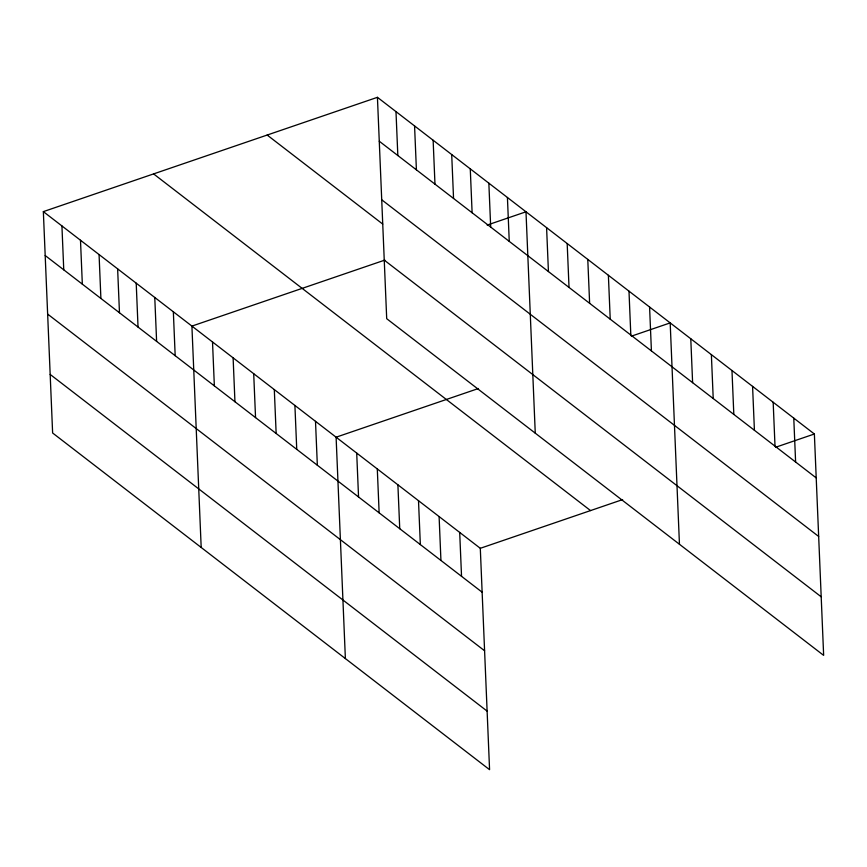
<?xml version="1.0" encoding="UTF-8"?>
<svg xmlns="http://www.w3.org/2000/svg" width="867" height="867" viewBox="0 0 867 867"><rect width="100%" height="100%" fill="white"/><g stroke="black" fill="none" stroke-linecap="round" stroke-linejoin="round"><path stroke-width="1.3" d="M43.35 211.624L480.296 548.302L489.573 769.679L52.627 433.001L43.35 211.624L377.427 97.321L814.373 433.999L823.65 655.376L386.704 318.698L377.427 97.321M384.872 260.078L191.91 326.1L201.187 547.467M487.156 225.084L525.987 211.797L535.264 433.164M478.454 388.503L336.103 437.196L345.38 658.573M631.339 336.19L670.18 322.903L679.457 544.27M480.296 548.302L622.636 499.598M775.532 447.285L814.373 433.999M379.269 141.223L816.215 477.901M381.718 199.789L818.665 536.467M267.177 135.046L382.726 224.076M384.254 260.133L821.201 596.81M153.6 173.909L590.546 510.587M45.192 255.527L482.139 592.204M47.642 314.092L484.588 650.77M50.178 374.436L487.124 711.113M793.771 418.132L795.613 462.035M773.169 402.255L775.011 446.158M752.578 386.389L754.42 430.292M731.976 370.512L733.818 414.415M711.373 354.646L713.216 398.549M690.782 338.769L692.614 382.672M649.578 307.026L651.42 350.929M628.987 291.16L630.818 335.052M608.385 275.283L610.227 319.186M587.783 259.417L589.625 303.309M567.181 243.54L569.023 287.443M546.589 227.663L548.432 271.566M507.423 197.492L509.254 241.384M488.847 183.175L490.689 227.078M470.272 168.87L472.114 212.773M451.707 154.564L453.549 198.467M459.694 532.436L461.537 576.327M433.132 140.248L434.974 184.151M439.103 516.559L440.935 560.461M414.567 125.943L416.409 169.845M418.501 500.692L420.343 544.584M395.991 111.637L397.834 155.54M397.899 484.816L399.741 528.718M377.297 468.939L379.139 512.841M356.705 453.073L358.548 496.975M315.501 421.329L317.344 465.232M294.91 405.453L296.742 449.355M274.308 389.586L276.15 433.489M253.706 373.71L255.548 417.612M233.115 357.843L234.946 401.746M212.513 341.966L214.355 385.869M173.346 311.784L175.177 355.687M154.77 297.479L156.613 341.381M136.206 283.173L138.037 327.076M117.63 268.857L119.473 312.759M99.066 254.551L100.897 298.454M80.49 240.246L82.332 284.148M61.925 225.929L63.757 269.832"/></g></svg>
